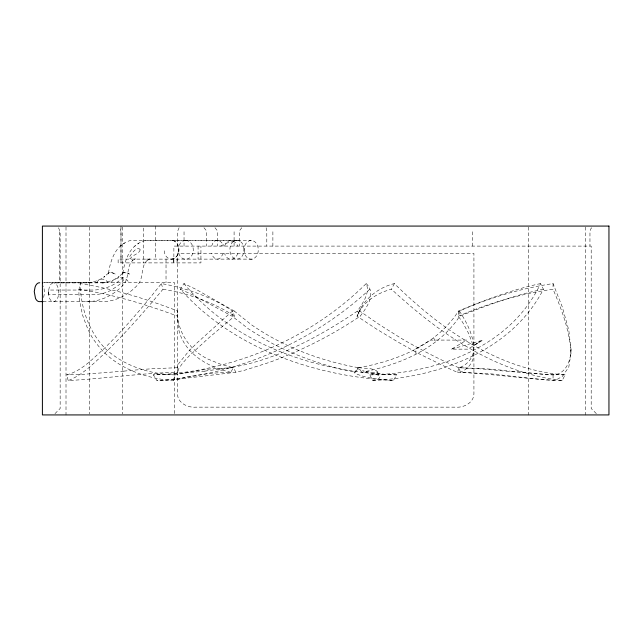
<?xml version="1.0" encoding="UTF-8"?>
<svg xmlns="http://www.w3.org/2000/svg" width="641" height="641" viewBox="0 0 641 641"><rect width="100%" height="100%" fill="white"/><g stroke="black" fill="none" stroke-linecap="round" stroke-linejoin="round"><path stroke-width="0.48" stroke-dasharray="3.21 2.4" d="M120.989 259.124L120.989 231.738L120.42 228.909M232.523 310.989L197.292 342.671L188.71 351.212L178.695 363.591L177.437 367.718L177.429 393.878C177.653 402.933 187.645 407.876 195.761 407.147L455.591 407.147C463.699 407.876 473.691 402.933 473.923 393.878L473.923 353.263L472.657 344.249L468.867 333.921L462.642 322.311L458.251 316.229L459.445 311.021C489.259 297.849 520.804 288.402 553.055 283.578L562.245 306.839L568.783 330.107L570.971 349.137L570.971 353.263L568.783 367.133L562.245 376.531L556.668 379.576L553.055 380.554L541.493 379.576L491.783 373.927L460.406 372.261L458.996 367.718C467.569 365.162 473.955 356.885 473.923 347.871L473.923 253.419L177.429 253.419L177.645 372.261L176.932 372.277C140.571 373.19 104.523 378.631 68.226 380.554L66.624 374.905C81.375 371.107 92.464 359 103.505 349.137C124.45 328.833 143.368 306.502 161.372 283.578C186.515 288.033 211.21 296.775 232.523 310.989L234.566 316.149L208.061 338.512L188.71 356.364L182.477 363.335L178.695 368.751L177.645 372.261M177.429 312.984L177.501 310.941C146.068 298.786 113.585 288.843 80.245 283.578C76.928 293.634 80.654 304.643 82.417 314.731C85.982 324.226 89.043 334.097 95.517 342.11C111.005 364.312 137.462 375.682 163.535 379.576C173.751 382.853 182.901 376.579 192.941 375.947C205.449 373.591 218.172 372.581 230.888 372.261L233.244 367.718L220.849 364.32L208.061 359.12C189.712 350.475 176.924 331.445 177.501 310.941M570.971 349.137C571.027 360.138 566.027 374.368 553.055 374.905C538.72 374.536 524.586 371.876 510.268 371.131M473.923 353.263C473.939 361.684 468.146 369.304 460.406 372.261M43.636 297.48L44.501 292.865L43.997 288.065A9.407 5.136 -90 0 0 43.259 286.006M211.626 246.096L212.94 243.003A9.591 6.322 -90 0 1 220.52 241.505L221.946 243.003L223.429 246.096M122.591 274.028A9.351 3.542 38.9 0 1 128.416 273.555L129.25 274.028L128.368 273.635A9.375 2.989 31.1 0 0 122.591 274.028L122.848 273.13L118.176 277.257L119.106 276.591L113.112 280.157L104.459 282.761M173.399 380.554L174.993 374.905L194.84 371.131M457.53 372.261C492.504 373.807 527.206 379.216 562.197 380.554L565.082 374.905C498.514 370.041 440.623 329.017 394.351 283.578C377.565 287.721 362.934 299.78 357.029 316.221L376.804 329.242L398.093 342.11L418.012 353.263L452.362 370.169L457.53 372.261L458.932 367.718L476.624 368.583A119.715 14.19 8.6 0 1 504.683 371.131M224.679 246.096L224.983 245.134A9.439 7.099 -90 0 1 232.963 240.736L236.233 243.179L237.819 246.096M223.38 253.419L220.52 257.858A9.591 6.322 -90 0 1 212.94 256.36L211.666 253.419M377.509 371.948L380.009 376.836L379.68 377.845L377.381 379.576L372.693 380.554L369.809 374.905L375.778 373.775L377.509 371.948L376.844 371.131M237.891 253.419L236.233 256.528L232.963 258.972A14.422 10.841 90 0 1 229.294 258.972A9.439 7.099 -90 0 1 224.983 254.573L224.622 253.419M234.149 310.957L251.552 324.843C283.442 346.869 320.468 360.915 358.519 367.718L355.426 372.261L344.69 370.169C318.729 363.776 293.378 354.777 269.781 342.11L248.964 329.242L232.13 316.197L234.149 310.957L195.946 289.323L183.935 283.578L180.337 289.219C233.669 348.992 314.907 376.347 393.229 380.554L396.827 374.905L384.648 374.328L364.304 371.131M357.029 316.221L361.083 307.968M358.631 312.776C365.282 300.421 378.222 292.697 391.467 289.219L394.351 283.578M372.693 380.554C438.596 377.309 511.558 351.124 543.424 289.219L540.539 283.578C510.621 347.198 436.08 373.711 369.809 374.905M96.799 282.729C98.602 277.785 105.885 277.898 107.68 282.729M108.473 273.138C110.597 259.461 116.005 243.66 131.525 240.239L236.954 240.239M122.784 273.242C124.947 259.621 130.227 243.82 145.747 240.415L251.192 240.415M393.229 380.554C380.401 379.256 366.7 378.831 354.906 373.174L354.609 372.621L357.51 368.07L358.519 367.718M540.539 283.578C512.263 289.58 485.117 299.98 458.475 311.029C436.922 344.97 396.779 360.907 358.696 367.718L361.853 372.261C367.734 373.126 375.65 372.028 380.009 376.836M110.861 282.729C114.731 276.992 125.973 275.213 128.809 282.729M543.424 289.219C514.603 295.028 486.92 305.364 459.677 316.221C438.148 349.185 399.055 364.937 361.853 372.261M179.087 227.731L177.429 231.738L177.429 246.096M161.372 283.578L162.974 289.219C144.554 311.454 125.452 333.2 104.675 353.263C93.562 363.431 82.505 375.089 68.226 380.554M204.896 371.131A119.715 5.064 -10.7 0 1 224.062 368.583C272.569 362.133 317.399 337.999 357.534 311.021C362.51 303.137 370.346 293.354 366.227 283.578C309.988 339.113 232.29 372.253 153.327 374.905L156.925 380.554L174.328 379.576L235.912 372.269L244.83 370.169L268.948 362.526C301.134 350.915 331.814 335.307 360.194 316.189C366.932 307.351 376.636 293.666 366.227 283.578M591.731 227.731L590.77 228.909L589.96 231.738L589.96 246.096M108.585 272.97L103.906 277.104L104.836 276.439L100.917 278.963L94.628 281.615L90.245 282.593M54.982 413.637L60.15 408.485L60.15 231.738L58.491 227.731M241.801 227.731L239.878 230.271L239.63 231.738L239.63 246.096M369.825 289.219C312.063 342.703 235.511 375.642 156.925 380.554M220.656 246.096L226.161 243.179L234.093 241.353M120.412 246.16L121.301 245.519M123.713 243.796L124.691 243.099M134.682 246.296L135.58 245.663M137.967 243.949L138.945 243.251M451.56 349.153L482.969 340.083L467.882 349.145L451.56 349.153L466.672 340.083L430.504 340.083L415.368 349.169L415.921 349.169L415.921 354.297M354.609 372.621L355.426 372.261M458.251 316.229C488.506 303.225 520.428 293.858 553.055 289.219C561.756 309.683 569.777 330.828 570.971 353.263M133.817 259.124L135.483 258.804L132.23 260.711L133.128 260.07C125.78 266.424 129.907 277.777 123.384 284.796C113.978 295.06 100.493 301.815 86.415 301.615M148.936 259.124L149.706 258.972L146.509 260.855L147.406 260.214C140.107 266.576 144.217 277.914 137.679 284.916C128.4 294.988 115.212 301.847 101.326 301.711L42.963 301.615M171.508 259.124C181.491 258.443 181.491 240.92 171.508 240.239A9.439 7.123 90 0 1 177.677 244.958L178.631 249.678L177.677 254.405A9.439 7.123 90 0 1 171.508 259.124A9.399 7.556 -90 0 1 166.163 256.36L164.961 254.405L163.944 249.678M186.803 259.124C195.89 257.249 195.241 241.064 185.754 240.415M88.033 282.833L91.575 282.441M102.231 283.01L105.781 282.617M204.896 371.131L170.506 374.328L153.327 374.905M123.889 371.131L83.274 374.328L66.624 374.905M148.015 259.124L146.629 259.124M89.363 282.689L43.668 282.777M103.562 282.857L53.932 282.953A9.407 5.136 -90 0 0 49.309 287.08L48.436 291.703L48.94 296.503A9.415 5.144 -90 0 0 51.889 301.294L54.541 301.639L56.937 299.499A9.455 5.168 90 0 0 58.7 293.033L58.195 288.234A9.407 5.136 -90 0 0 53.932 282.945M233.244 367.718L214.823 368.583A119.715 20.504 4.8 0 0 194.84 371.131M177.437 367.718L155.29 368.583A119.715 20.504 -4.8 0 0 123.889 371.131M252.185 259.124L118.136 259.124L118.136 262.898L200.937 262.898L200.937 246.096M44.173 282.729L174.592 282.729L174.592 413.926M458.996 367.718L481.752 368.583A119.715 22.755 0 0 1 510.268 371.131M358.696 367.718L369.352 368.583A119.715 14.19 -8.6 0 1 376.844 371.131M565.082 374.905L546.308 374.328L504.683 371.131M396.827 374.905C318.232 372.733 235.495 345.531 183.935 283.578M174.993 374.905C149.978 374.168 124.61 366.187 105.837 349.137C88.714 331.814 80.622 307.608 80.245 283.578M562.197 380.554C496.302 373.03 439.005 333.224 391.467 289.219M78.643 289.219C112.512 294.299 145.507 304.187 177.533 316.157M184.696 259.124L183.791 258.972A9.415 7.564 -90 0 1 179.2 254.573L178.19 249.854L179.2 245.134A9.415 7.564 -90 0 1 185.754 240.463M162.974 289.219C188.23 293.49 213.052 302.071 234.566 316.149M230.888 372.261C208.277 367.373 184.095 353.648 178.695 329.394L177.429 317.127M458.932 367.718L454.06 365.763C435.648 357.494 417.812 348.095 400.417 337.847L379.456 324.691L359.673 310.997M180.337 289.219L192.492 294.74L232.13 316.197M128.4 273.579L129.25 274.028M203.966 227.731L206.041 230.271L206.314 231.738L206.314 246.096M214.991 227.731L217.003 230.271L217.267 231.738L217.267 246.096M596.37 413.637L591.194 408.485L591.194 246.096L173.871 246.096L173.871 262.898M459.445 311.021C466.544 322.135 473.018 334.458 473.923 347.871M357.51 368.07L357.83 368.583A119.715 5.064 10.7 0 0 364.304 371.131M235.912 372.269L233.444 367.718M357.534 311.021L360.194 316.189M433.685 337.847L435.431 342.11M266.127 227.731L266.8 231.738L266.8 246.096M458.475 311.029L459.677 316.221M244.069 249.678L243.115 244.958A9.439 7.123 90 0 0 230.784 244.958C229.278 248.644 229.59 253.075 231.914 256.36A9.439 7.123 90 0 0 243.115 254.405L245.03 245.134A9.439 7.123 -90 0 1 257.361 245.134C259.373 249.91 258.171 256.745 253.035 258.972A14.414 10.873 -90 0 1 249.349 258.972A9.439 7.123 -90 0 1 245.03 254.573L244.069 249.854M585.345 227.074L585.345 414.927M553.055 283.578L553.055 289.219M553.055 374.905L553.055 380.554M528.689 227.074L528.689 414.927M472.681 231.738L472.681 246.096M272.882 231.738L272.882 246.096M234.093 231.738L234.093 246.096M198.085 246.096L198.085 259.124M184.039 231.738L184.039 246.096M177.06 259.124L177.06 262.898M173.535 259.124L173.535 262.898M166.027 259.124L166.027 282.729M155.362 226.073L155.362 259.124M143.752 228.036L143.752 262.898M122.663 227.074L122.663 413.926M120.989 226.073L120.989 262.898M89.612 227.074L89.612 413.926M66.007 227.074L66.007 414.927M59.333 231.738L59.333 282.729M48.764 292.865L48.58 294.523L91.631 294.523C98.738 294.788 105.957 293.338 112.079 289.628C115.1 287.184 126.285 281.607 123.272 277.152C115.059 285.574 103.385 290.277 91.615 290.044L48.62 290.044L48.764 292.865M140.243 249.878C138.857 254.445 132.35 254.541 130.139 258.964L129.105 257.818C130.5 254.725 137.591 244.798 140.243 249.878M477.417 343.031L473.731 345.627L480.149 341.389L477.417 343.031M115.164 274.028L114.058 273.531A9.383 2.997 31.1 0 0 108.281 273.939L108.289 273.915A9.359 3.55 38.9 0 1 114.122 273.435L115.164 274.028"/><path stroke-width="0.96" d="M42.402 282.729L42.843 282.729M42.963 301.615L39.013 301.615A9.399 5.136 90 0 1 35.487 298.385L34.245 291.527L35.119 286.912A9.407 5.136 -90 0 1 39.742 282.777M608.95 226.073L42.402 226.073L42.402 414.927L608.95 414.927L608.95 226.073"/></g></svg>
